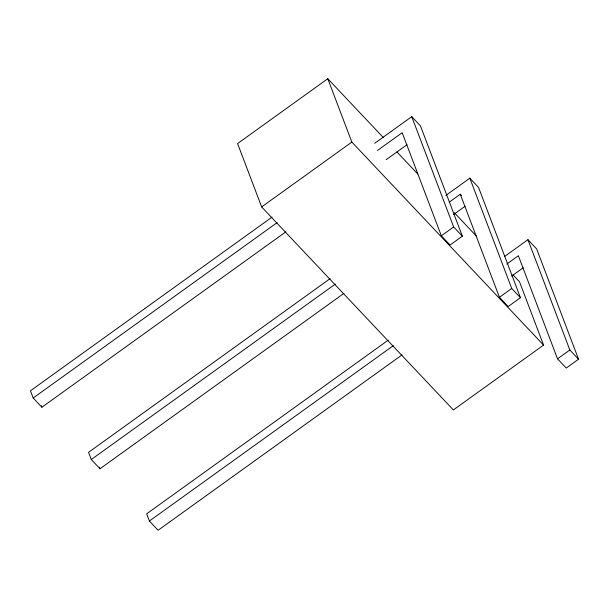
<?xml version="1.0" encoding="UTF-8"?>
<svg xmlns="http://www.w3.org/2000/svg" width="609" height="609" viewBox="0 0 609 609"><rect width="100%" height="100%" fill="white"/><g stroke="black" fill="none" stroke-linecap="round" stroke-linejoin="round"><path stroke-width="0.91" d="M383.213 137.421L327.787 78.721L237.586 143.572L261.649 206.931L453.37 409.948L543.571 345.097L519.507 281.746L512.984 274.842M261.649 206.931L351.85 142.08L327.787 78.721M272.04 217.108L30.45 390.803L33.183 398.004L41.899 407.231L285.834 231.846M374.695 143.298L411.745 116.662L420.461 125.888L462.353 236.178L450.059 245.024L441.342 235.797L402.176 132.701L377.473 150.461M33.183 398.004L277.125 222.62M386.19 159.695L407.033 144.706M330.139 278.625L88.549 452.327L91.281 459.529L99.998 468.755L343.933 293.371M445.917 195.382L469.844 178.186L478.56 187.412L520.451 297.702L508.15 306.548L499.441 297.314L460.275 194.225L449.472 201.998M91.281 459.529L335.224 284.137M453.553 214.551L465.131 206.23M441.342 235.797L453.644 226.951L411.745 116.662M388.238 340.149L146.647 513.851L149.38 521.045L158.096 530.279L402.031 354.887M504.785 256.351L527.942 239.702L536.651 248.936L578.55 359.226L566.248 368.064L557.532 358.838L518.373 255.75L506.795 264.07M149.38 521.045L393.315 345.661M511.651 276.075L523.23 267.754M499.441 297.314L511.735 288.476L469.844 178.186M557.532 358.838L569.834 349.992L527.942 239.702M460.275 194.225L461.523 195.542M396.908 151.923L417.774 174.022M454.291 212.693L476.466 236.17M453.644 226.951L462.353 236.178M511.735 288.476L520.451 297.702M569.834 349.992L578.55 359.226M351.85 142.08L543.571 345.097M99.389 467.156L99.998 468.755M41.29 405.632L41.899 407.231"/></g></svg>
